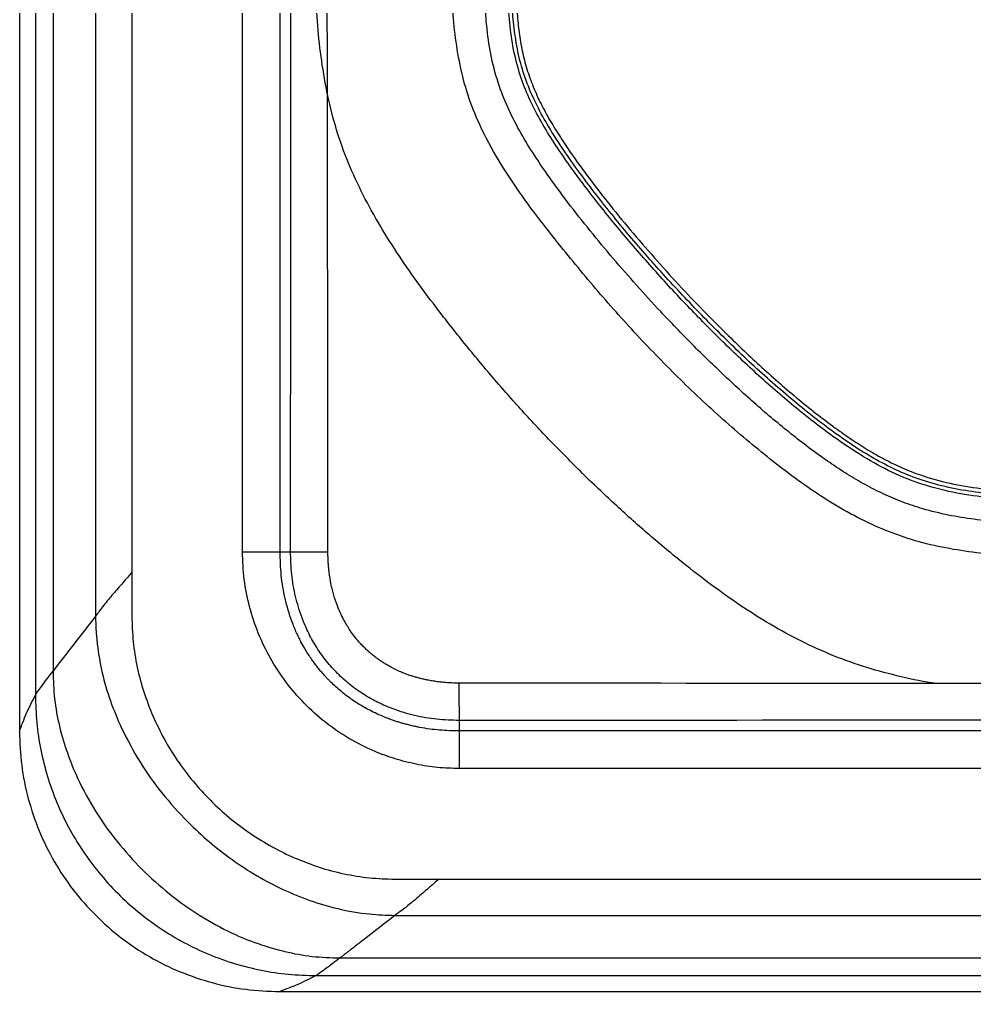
# Model space of a CAD drawing. Extents: x 832 to 912, y 781 to 934.
# Drawn here: x 831.73 to 842.74, y 797.09 to 808.3 of the extents above; entities that cross this region are included whole.
import ezdxf

# ---------------------------------------------------------------- set-up
doc = ezdxf.new("R2010")
doc.units = 0
doc.header["$MEASUREMENT"] = 0
doc.layers.add('1', color=4, linetype='Continuous')

# ---------------------------------------------------------------- blocks, each defined once
blk = doc.blocks.new('2026 SOVEREIGN HL')
at = {"layer": '1', "color": 4, "linetype": 'Continuous', "lineweight": 25}
for p, q in [((0, 90.187), (0, 3)), ((3, 0), (40.404, 0))]:
    blk.add_line(p, q, dxfattribs=at)
at = {"layer": '1', "color": 3, "linetype": 'Continuous', "lineweight": 25}
for p, q in [((0.184, 89.77), (0.184, 3.417)), ((0.387, 89.493), (0.387, 3.694)), ((0.878, 88.86), (0.878, 4.327)), ((1.296, 88.352), (1.296, 4.836)), ((2.571, 5.071), (2.571, 88.117)), ((3.004, 5.071), (3.004, 88.117)), ((3.004, 5.071), (3.125, 5.071)), ((1.296, 4.836), (1.296, 4.329)), ((5.071, 3.004), (5.071, 3.125)), ((39.506, 3.004), (5.071, 3.004)), ((39.506, 2.571), (5.071, 2.571)), ((4.329, 1.296), (4.836, 1.296)), ((4.836, 1.296), (40.067, 1.296)), ((4.327, 0.878), (40.067, 0.878)), ((3.694, 0.387), (40.067, 0.387)), ((3.417, 0.184), (40.073, 0.184))]:
    blk.add_line(p, q, dxfattribs=at)
for points, knots in [([(24.464, 10.39), (24.471, 10.33), (24.486, 10.201), (24.513, 10.008), (24.533, 9.807), (24.542, 9.608), (24.54, 9.407), (24.525, 9.193), (24.494, 8.968), (24.446, 8.736), (24.385, 8.509), (24.313, 8.281), (24.233, 8.055), (24.146, 7.833), (24.057, 7.616), (23.963, 7.401), (23.864, 7.187), (23.76, 6.975), (23.645, 6.766), (23.519, 6.56), (23.379, 6.363), (23.224, 6.175), (23.055, 6.012), (22.875, 5.881), (22.693, 5.778), (22.461, 5.677), (22.181, 5.592), (21.857, 5.526), (21.532, 5.478), (21.205, 5.444), (20.877, 5.42), (20.55, 5.401), (20.269, 5.388), (20.033, 5.379), (19.838, 5.373), (19.647, 5.368), (19.459, 5.363), (19.296, 5.36), (19.15, 5.357), (19.021, 5.355), (18.889, 5.353), (18.754, 5.351), (18.615, 5.35), (18.409, 5.347), (18.128, 5.345), (17.762, 5.343), (17.39, 5.341), (17.023, 5.341), (16.664, 5.34), (16.267, 5.34), (15.884, 5.339), (15.538, 5.339), (15.275, 5.339), (15.015, 5.339), (14.791, 5.339), (14.59, 5.34), (14.441, 5.34), (14.298, 5.34), (14.161, 5.341), (14.029, 5.342), (13.868, 5.342), (13.68, 5.343), (13.465, 5.345), (13.252, 5.347), (13.038, 5.35), (12.813, 5.353), (12.613, 5.357), (12.435, 5.361), (12.294, 5.364), (12.16, 5.368), (12.033, 5.372), (11.913, 5.377), (11.8, 5.381), (11.694, 5.386), (11.528, 5.395), (11.297, 5.411), (11.001, 5.442), (10.705, 5.49), (10.43, 5.557), (10.182, 5.639), (9.96, 5.733), (9.747, 5.842), (9.54, 5.964), (9.26, 6.149), (8.915, 6.407), (8.514, 6.742), (8.128, 7.095), (7.754, 7.46), (7.415, 7.811), (7.113, 8.142), (6.841, 8.452), (6.577, 8.77), (6.322, 9.094), (6.101, 9.395), (5.915, 9.671), (5.76, 9.927), (5.623, 10.195), (5.508, 10.49), (5.427, 10.806), (5.382, 11.137), (5.359, 11.462), (5.346, 11.786), (5.338, 12.105), (5.334, 12.376), (5.332, 12.6), (5.332, 12.768), (5.331, 12.933), (5.331, 13.097), (5.331, 13.256), (5.331, 13.395), (5.331, 13.517), (5.331, 13.643), (5.331, 13.793), (5.331, 13.972), (5.331, 14.163), (5.332, 14.35), (5.332, 14.528), (5.333, 14.707), (5.333, 14.89), (5.334, 15.077), (5.336, 15.256), (5.337, 15.428), (5.339, 15.583), (5.341, 15.731), (5.343, 15.874), (5.345, 16.01), (5.348, 16.141), (5.351, 16.284), (5.355, 16.439), (5.36, 16.606), (5.367, 16.771), (5.374, 16.941), (5.384, 17.112), (5.395, 17.276), (5.411, 17.46), (5.435, 17.671), (5.474, 17.91), (5.531, 18.147), (5.609, 18.378), (5.712, 18.597), (5.838, 18.804), (5.982, 18.999), (6.142, 19.184), (6.313, 19.357), (6.504, 19.533), (6.716, 19.711), (6.95, 19.893), (7.187, 20.066), (7.46, 20.249), (7.771, 20.435), (8.13, 20.611), (8.445, 20.724), (8.704, 20.79), (8.901, 20.83), (9.097, 20.859), (9.294, 20.879), (9.49, 20.893), (9.622, 20.898), (9.688, 20.9)], [0, 0, 0, 0, 0.0048739, 0.0103578, 0.0155833, 0.020979, 0.0263018, 0.0316719, 0.0380948, 0.044435, 0.0506245, 0.0568243, 0.0635309, 0.0697924, 0.0759084, 0.0822917, 0.0885124, 0.0947336, 0.1011722, 0.1075987, 0.1139769, 0.1204786, 0.1270842, 0.1326273, 0.1382296, 0.1437469, 0.1527793, 0.1615486, 0.1701437, 0.178998, 0.1877676, 0.1964164, 0.205134, 0.2102102, 0.2153227, 0.2206617, 0.2254609, 0.2303627, 0.2336898, 0.23711, 0.2406234, 0.24423, 0.2479296, 0.2517225, 0.2606317, 0.2703756, 0.2809541, 0.2903347, 0.2996454, 0.3096352, 0.322047, 0.3302359, 0.3372218, 0.343005, 0.3509926, 0.3551064, 0.3590686, 0.3628792, 0.3665383, 0.3700458, 0.3734018, 0.3793997, 0.3850072, 0.3905564, 0.3964681, 0.4020685, 0.4085139, 0.4124615, 0.4162211, 0.4197929, 0.4231768, 0.426373, 0.4293814, 0.4322023, 0.4348356, 0.4426828, 0.4506095, 0.4586024, 0.4666483, 0.4731221, 0.4794737, 0.4858599, 0.4922397, 0.4986422, 0.5126348, 0.5265647, 0.5403654, 0.55436, 0.5682943, 0.5792709, 0.5901539, 0.6012111, 0.6122698, 0.6230441, 0.6310366, 0.6388708, 0.646911, 0.6550252, 0.6640703, 0.6728752, 0.6816556, 0.6900666, 0.6987489, 0.7071791, 0.7116965, 0.7165888, 0.7206038, 0.7248881, 0.7297009, 0.7332673, 0.7360149, 0.7393856, 0.7433793, 0.7479961, 0.7536731, 0.7586308, 0.762869, 0.7679261, 0.7728698, 0.7775064, 0.7828567, 0.7871384, 0.7912571, 0.7952129, 0.7990057, 0.8026356, 0.8061026, 0.8094067, 0.8140762, 0.8185138, 0.8227199, 0.8272782, 0.8320551, 0.8364231, 0.8403831, 0.8468512, 0.8533497, 0.8597174, 0.8662585, 0.8728002, 0.8790058, 0.8855802, 0.8921431, 0.8985604, 0.9049705, 0.9128515, 0.9206589, 0.9286847, 0.9362939, 0.94692, 0.9575858, 0.9682487, 0.9735825, 0.978914, 0.9842945, 0.9894705, 0.9947615, 1, 1, 1, 1]), ([(24.19, 10.352), (24.202, 10.253), (24.226, 10.061), (24.261, 9.777), (24.269, 9.497), (24.252, 9.188), (24.198, 8.851), (24.099, 8.489), (23.975, 8.131), (23.834, 7.779), (23.682, 7.432), (23.533, 7.118), (23.381, 6.843), (23.23, 6.608), (23.062, 6.391), (22.871, 6.199), (22.649, 6.047), (22.376, 5.922), (22.055, 5.83), (21.694, 5.763), (21.325, 5.718), (20.952, 5.686), (20.579, 5.664), (20.045, 5.64), (19.342, 5.621), (18.38, 5.608), (17.321, 5.604), (16.173, 5.604), (15.033, 5.604), (14.022, 5.606), (13.137, 5.614), (12.372, 5.627), (11.734, 5.648), (11.227, 5.685), (10.852, 5.733), (10.487, 5.816), (10.137, 5.942), (9.806, 6.114), (9.437, 6.351), (9.034, 6.655), (8.6, 7.025), (8.181, 7.416), (7.775, 7.822), (7.383, 8.241), (7.005, 8.673), (6.642, 9.117), (6.355, 9.499), (6.143, 9.814), (5.996, 10.055), (5.869, 10.304), (5.764, 10.572), (5.69, 10.862), (5.647, 11.172), (5.626, 11.487), (5.612, 11.805), (5.604, 12.125), (5.598, 12.588), (5.596, 13.199), (5.596, 13.959), (5.596, 14.724), (5.6, 15.491), (5.61, 16.193), (5.629, 16.83), (5.657, 17.306), (5.701, 17.683), (5.751, 17.959), (5.829, 18.223), (5.941, 18.471), (6.087, 18.702), (6.259, 18.919), (6.451, 19.122), (6.728, 19.379), (7.096, 19.674), (7.508, 19.965), (7.885, 20.19), (8.22, 20.356), (8.571, 20.481), (8.935, 20.563), (9.308, 20.609), (9.558, 20.62), (9.684, 20.625)], [0, 0, 0, 0, 0.008215, 0.01601, 0.0237, 0.031369, 0.041614, 0.051951, 0.062425, 0.072896, 0.08334, 0.093825, 0.101627, 0.109343, 0.116956, 0.124313, 0.13164, 0.139094, 0.149054, 0.1592, 0.169457, 0.179791, 0.190126, 0.200322, 0.224016, 0.24826, 0.279917, 0.311582, 0.343199, 0.374199, 0.395172, 0.416375, 0.437447, 0.447986, 0.45842, 0.468689, 0.478868, 0.489084, 0.499454, 0.515129, 0.53082, 0.546591, 0.562453, 0.578279, 0.594073, 0.609891, 0.625699, 0.633557, 0.641339, 0.649023, 0.65662, 0.665091, 0.67369, 0.682451, 0.69119, 0.70004, 0.708904, 0.72953, 0.750557, 0.771706, 0.792832, 0.814001, 0.829723, 0.845537, 0.853404, 0.86113, 0.868676, 0.876107, 0.883613, 0.891245, 0.898961, 0.906749, 0.922428, 0.938029, 0.948433, 0.958748, 0.968961, 0.979231, 0.989562, 1, 1, 1, 1]), ([(24.157, 10.349), (24.172, 10.227), (24.204, 9.983), (24.238, 9.614), (24.224, 9.243), (24.166, 8.877), (24.069, 8.518), (23.928, 8.11), (23.741, 7.654), (23.556, 7.25), (23.398, 6.954), (23.282, 6.761), (23.154, 6.575), (23.012, 6.399), (22.86, 6.248), (22.695, 6.127), (22.525, 6.035), (22.316, 5.95), (22.069, 5.878), (21.753, 5.816), (21.402, 5.768), (21.019, 5.734), (20.512, 5.702), (19.885, 5.678), (19.131, 5.661), (18.326, 5.652), (17.472, 5.648), (16.57, 5.647), (15.672, 5.647), (14.779, 5.648), (13.971, 5.651), (13.239, 5.657), (12.581, 5.667), (12.036, 5.682), (11.607, 5.702), (11.293, 5.725), (10.98, 5.76), (10.67, 5.816), (10.376, 5.9), (10.101, 6.011), (9.847, 6.144), (9.604, 6.295), (9.271, 6.528), (8.86, 6.856), (8.379, 7.286), (7.919, 7.737), (7.476, 8.204), (7.051, 8.685), (6.646, 9.182), (6.336, 9.602), (6.117, 9.938), (5.978, 10.181), (5.861, 10.435), (5.773, 10.699), (5.717, 10.971), (5.686, 11.246), (5.669, 11.52), (5.651, 11.946), (5.642, 12.521), (5.64, 13.247), (5.64, 13.948), (5.64, 14.628), (5.642, 15.285), (5.649, 15.941), (5.664, 16.598), (5.687, 17.128), (5.724, 17.532), (5.764, 17.808), (5.827, 18.08), (5.923, 18.343), (6.059, 18.588), (6.225, 18.815), (6.414, 19.026), (6.64, 19.245), (6.905, 19.47), (7.204, 19.701), (7.514, 19.92), (7.838, 20.121), (8.179, 20.297), (8.54, 20.435), (8.917, 20.524), (9.301, 20.573), (9.557, 20.585), (9.685, 20.59)], [0, 0, 0, 0, 0.01022, 0.020489, 0.03074, 0.041006, 0.051277, 0.061562, 0.076885, 0.092303, 0.098522, 0.10476, 0.111006, 0.117264, 0.123544, 0.128851, 0.134192, 0.139552, 0.147581, 0.155602, 0.16629, 0.176989, 0.187663, 0.208499, 0.229171, 0.250428, 0.275424, 0.300231, 0.325407, 0.350114, 0.374487, 0.392642, 0.410977, 0.429277, 0.437962, 0.446681, 0.45543, 0.464164, 0.472861, 0.48084, 0.488776, 0.496702, 0.504613, 0.522542, 0.540376, 0.55827, 0.576115, 0.593883, 0.611663, 0.629455, 0.637229, 0.644995, 0.65274, 0.660444, 0.668111, 0.675781, 0.68341, 0.690955, 0.71123, 0.731229, 0.75135, 0.769577, 0.787759, 0.806001, 0.824104, 0.842417, 0.850128, 0.857865, 0.865592, 0.873316, 0.881041, 0.888844, 0.896681, 0.904544, 0.915046, 0.925505, 0.935995, 0.946579, 0.957212, 0.967889, 0.978624, 0.989338, 1, 1, 1, 1]), ([(9.687, 20.541), (9.623, 20.538), (9.495, 20.532), (9.304, 20.519), (9.114, 20.499), (8.926, 20.469), (8.739, 20.43), (8.544, 20.377), (8.342, 20.306), (8.136, 20.216), (7.936, 20.114), (7.738, 20), (7.547, 19.879), (7.36, 19.751), (7.175, 19.616), (6.991, 19.473), (6.816, 19.329), (6.657, 19.19), (6.515, 19.055), (6.386, 18.921), (6.246, 18.758), (6.102, 18.561), (5.984, 18.349), (5.906, 18.153), (5.854, 17.979), (5.816, 17.801), (5.787, 17.62), (5.766, 17.438), (5.749, 17.244), (5.735, 17.031), (5.723, 16.805), (5.715, 16.573), (5.708, 16.343), (5.704, 16.122), (5.7, 15.904), (5.697, 15.684), (5.694, 15.459), (5.693, 15.234), (5.692, 15.024), (5.691, 14.817), (5.69, 14.642), (5.69, 14.493), (5.69, 14.373), (5.69, 14.25), (5.69, 14.115), (5.69, 13.958), (5.69, 13.792), (5.69, 13.631), (5.69, 13.488), (5.69, 13.342), (5.69, 13.19), (5.691, 13.041), (5.691, 12.893), (5.692, 12.74), (5.693, 12.582), (5.695, 12.425), (5.697, 12.265), (5.7, 12.104), (5.703, 11.945), (5.709, 11.769), (5.716, 11.573), (5.729, 11.354), (5.748, 11.137), (5.778, 10.923), (5.824, 10.712), (5.89, 10.506), (5.974, 10.305), (6.075, 10.11), (6.189, 9.919), (6.345, 9.68), (6.55, 9.394), (6.806, 9.065), (7.073, 8.741), (7.348, 8.424), (7.631, 8.113), (7.889, 7.843), (8.122, 7.609), (8.324, 7.412), (8.532, 7.218), (8.741, 7.031), (8.957, 6.845), (9.176, 6.668), (9.39, 6.506), (9.591, 6.365), (9.782, 6.242), (9.975, 6.132), (10.175, 6.035), (10.425, 5.937), (10.727, 5.854), (11.081, 5.796), (11.441, 5.763), (11.803, 5.742), (12.162, 5.729), (12.513, 5.72), (12.832, 5.714), (13.13, 5.709), (13.418, 5.706), (13.704, 5.703), (13.981, 5.701), (14.249, 5.7), (14.53, 5.699), (14.775, 5.698), (14.97, 5.698), (15.109, 5.698), (15.247, 5.698), (15.397, 5.698), (15.559, 5.697), (15.732, 5.697), (15.912, 5.697), (16.095, 5.697), (16.269, 5.697), (16.425, 5.697), (16.558, 5.697), (16.691, 5.697), (16.847, 5.697), (17.024, 5.698), (17.219, 5.698), (17.418, 5.698), (17.624, 5.699), (17.823, 5.7), (18.014, 5.7), (18.195, 5.702), (18.429, 5.703), (18.71, 5.706), (19.036, 5.711), (19.347, 5.716), (19.605, 5.722), (19.815, 5.727), (19.977, 5.732), (20.142, 5.738), (20.308, 5.745), (20.472, 5.752), (20.648, 5.761), (20.833, 5.772), (21.025, 5.786), (21.216, 5.802), (21.407, 5.821), (21.597, 5.845), (21.767, 5.871), (21.918, 5.9), (22.059, 5.931), (22.195, 5.967), (22.346, 6.016), (22.505, 6.08), (22.669, 6.17), (22.817, 6.278), (22.949, 6.406), (23.068, 6.546), (23.207, 6.734), (23.355, 6.975), (23.508, 7.27), (23.649, 7.575), (23.781, 7.881), (23.895, 8.172), (23.992, 8.446), (24.071, 8.71), (24.133, 8.977), (24.167, 9.218), (24.181, 9.43), (24.182, 9.612), (24.172, 9.793), (24.153, 9.977), (24.127, 10.159), (24.114, 10.284), (24.107, 10.344)], [0, 0, 0, 0, 0.005396, 0.010771, 0.015994, 0.02138, 0.026687, 0.031969, 0.0383, 0.044587, 0.050825, 0.057072, 0.063683, 0.069744, 0.076101, 0.082806, 0.089232, 0.095126, 0.100431, 0.105615, 0.11072, 0.11842, 0.126002, 0.131, 0.136012, 0.141217, 0.14621, 0.151335, 0.156619, 0.162501, 0.169186, 0.175592, 0.181926, 0.188409, 0.194094, 0.200222, 0.206793, 0.212941, 0.219033, 0.224422, 0.230217, 0.233748, 0.236831, 0.240264, 0.244046, 0.248178, 0.25344, 0.257916, 0.261607, 0.265495, 0.270134, 0.274302, 0.278, 0.282495, 0.287068, 0.291285, 0.29565, 0.300403, 0.304827, 0.308924, 0.315118, 0.321287, 0.327329, 0.333319, 0.339319, 0.345392, 0.351426, 0.357538, 0.363761, 0.37005, 0.381445, 0.393192, 0.404913, 0.416634, 0.428345, 0.440071, 0.447925, 0.455951, 0.463707, 0.471717, 0.479442, 0.487574, 0.495239, 0.501954, 0.508133, 0.514257, 0.52049, 0.52679, 0.536684, 0.546676, 0.556789, 0.566919, 0.577048, 0.58684, 0.596344, 0.603771, 0.611798, 0.620427, 0.627738, 0.634967, 0.642813, 0.651275, 0.655541, 0.659072, 0.662929, 0.667114, 0.671626, 0.676464, 0.681629, 0.68669, 0.691811, 0.696174, 0.699778, 0.702921, 0.707329, 0.712791, 0.717747, 0.723656, 0.729462, 0.735019, 0.740329, 0.74539, 0.750203, 0.759884, 0.768966, 0.777448, 0.78595, 0.790579, 0.795026, 0.799571, 0.804339, 0.808922, 0.81332, 0.819123, 0.824482, 0.829397, 0.835198, 0.840543, 0.845433, 0.849575, 0.853412, 0.857525, 0.86135, 0.866698, 0.871819, 0.876968, 0.882025, 0.887141, 0.892363, 0.901585, 0.910725, 0.920215, 0.929681, 0.93864, 0.946349, 0.95403, 0.961675, 0.969306, 0.974379, 0.979464, 0.984555, 0.989514, 0.994895, 1, 1, 1, 1]), ([(3.125, 5.071), (3.127, 7.645), (3.13, 12.766), (3.132, 17.887), (3.133, 20.435)], [0, 0, 0, 0, 0.502563, 1, 1, 1, 1]), ([(3.556, 5.07), (3.556, 5.409), (3.555, 6.084), (3.554, 7.082), (3.553, 8.051), (3.552, 8.989), (3.551, 9.918), (3.549, 10.86), (3.548, 11.821), (3.547, 12.972), (3.545, 14.313), (3.543, 15.84), (3.542, 17.373), (3.54, 18.905), (3.54, 19.926), (3.54, 20.438)], [0, 0, 0, 0, 0.066038, 0.131836, 0.194804, 0.255248, 0.314998, 0.376043, 0.439161, 0.502549, 0.600839, 0.701026, 0.800581, 0.900123, 1, 1, 1, 1]), ([(10.574, 3.55), (10.554, 3.553), (10.398, 3.575), (10.111, 3.638), (9.717, 3.745), (9.334, 3.886), (8.965, 4.058), (8.608, 4.257), (8.263, 4.479), (7.929, 4.72), (7.579, 4.994), (7.214, 5.301), (6.834, 5.642), (6.462, 5.998), (6.101, 6.364), (5.753, 6.74), (5.416, 7.124), (5.088, 7.521), (4.79, 7.903), (4.523, 8.264), (4.292, 8.606), (4.08, 8.956), (3.891, 9.317), (3.731, 9.692), (3.608, 10.08), (3.52, 10.478), (3.46, 10.882), (3.423, 11.293), (3.404, 11.718), (3.392, 12.162), (3.383, 12.617), (3.378, 13.077), (3.376, 13.532), (3.377, 13.947), (3.379, 14.325), (3.382, 14.664), (3.384, 14.931), (3.387, 15.119), (3.388, 15.231), (3.389, 15.338), (3.391, 15.425), (3.391, 15.496), (3.392, 15.554), (3.393, 15.614), (3.394, 15.677), (3.395, 15.743), (3.396, 15.826), (3.397, 15.914), (3.398, 15.998), (3.399, 16.07), (3.401, 16.141), (3.402, 16.22), (3.403, 16.301), (3.405, 16.384), (3.408, 16.526), (3.414, 16.724), (3.425, 16.97), (3.439, 17.204), (3.457, 17.431), (3.479, 17.654), (3.513, 17.918), (3.562, 18.215), (3.635, 18.546), (3.728, 18.87), (3.844, 19.185), (3.984, 19.493), (4.099, 19.685), (4.157, 19.782)], [0, 0, 0, 0, 0.003175, 0.023907, 0.044557, 0.065185, 0.085815, 0.10647, 0.127203, 0.148046, 0.169063, 0.194697, 0.22054, 0.246621, 0.272964, 0.29862, 0.32448, 0.350566, 0.376898, 0.398024, 0.418852, 0.439553, 0.460171, 0.480775, 0.501355, 0.521942, 0.542623, 0.563447, 0.584616, 0.607313, 0.630952, 0.653716, 0.677186, 0.700051, 0.716792, 0.734647, 0.751611, 0.757303, 0.763213, 0.768622, 0.77362, 0.776427, 0.779364, 0.782431, 0.785627, 0.788953, 0.792409, 0.7982, 0.802432, 0.805107, 0.809091, 0.813294, 0.817163, 0.821384, 0.82583, 0.838793, 0.85151, 0.863147, 0.874432, 0.886128, 0.897272, 0.914773, 0.93189, 0.948767, 0.965931, 0.982952, 1, 1, 1, 1]), ([(22.86, 5.443), (22.75, 5.394), (22.531, 5.295), (22.182, 5.2), (21.828, 5.133), (21.469, 5.089), (20.93, 5.042), (20.21, 5.002), (19.31, 4.981), (18.41, 4.968), (17.509, 4.963), (16.609, 4.962), (15.608, 4.962), (14.507, 4.96), (13.307, 4.964), (12.386, 4.983), (11.747, 5.004), (11.388, 5.023), (11.03, 5.056), (10.675, 5.11), (10.324, 5.192), (9.983, 5.31), (9.657, 5.462), (9.346, 5.64), (9.047, 5.838), (8.665, 6.123), (8.205, 6.503), (7.678, 6.989), (7.175, 7.501), (6.695, 8.035), (6.294, 8.519), (5.961, 8.942), (5.697, 9.304), (5.459, 9.683), (5.268, 10.055), (5.137, 10.42), (5.057, 10.771), (5.007, 11.128), (4.98, 11.487), (4.957, 12.126), (4.944, 13.044), (4.947, 14.241), (4.958, 15.239), (4.965, 16.037), (4.979, 16.636), (5.004, 17.134), (5.038, 17.531), (5.077, 17.827), (5.136, 18.118), (5.219, 18.403), (5.33, 18.683), (5.432, 18.857), (5.483, 18.944)], [0, 0, 0, 0, 0.012555, 0.025055, 0.037594, 0.050177, 0.062749, 0.094066, 0.125372, 0.156684, 0.188, 0.219321, 0.250643, 0.292411, 0.334178, 0.37593, 0.388449, 0.400948, 0.413423, 0.425899, 0.438443, 0.450981, 0.463444, 0.475897, 0.488356, 0.500802, 0.525662, 0.550569, 0.575524, 0.600512, 0.625499, 0.641114, 0.656699, 0.672227, 0.687756, 0.700187, 0.712643, 0.725175, 0.737752, 0.750286, 0.791891, 0.833536, 0.875183, 0.896004, 0.916826, 0.937648, 0.948049, 0.958408, 0.968723, 0.97903, 0.98941, 1, 1, 1, 1]), ([(5.071, 2.571), (4.987, 2.573), (4.819, 2.578), (4.571, 2.618), (4.328, 2.68), (4.067, 2.775), (3.795, 2.912), (3.522, 3.099), (3.278, 3.319), (3.065, 3.567), (2.887, 3.839), (2.747, 4.13), (2.647, 4.436), (2.583, 4.751), (2.575, 4.964), (2.571, 5.071)], [0, 0, 0, 0, 0.064044, 0.128023, 0.191887, 0.255574, 0.340078, 0.424058, 0.507664, 0.590522, 0.673131, 0.755201, 0.836967, 0.918568, 1, 1, 1, 1]), ([(2.571, 5.071), (2.614, 5.071), (2.702, 5.071), (2.823, 5.071), (2.93, 5.071), (2.979, 5.071), (3.004, 5.071)], [0, 0, 0, 0, 0.250002, 0.5, 0.749999, 1, 1, 1, 1]), ([(5.071, 3.004), (4.994, 3.006), (4.842, 3.01), (4.676, 3.033), (4.571, 3.054), (4.528, 3.064), (4.484, 3.074), (4.44, 3.086), (4.397, 3.098), (4.354, 3.111), (4.311, 3.125), (4.281, 3.136), (4.248, 3.148), (4.199, 3.167), (4.123, 3.2), (4.042, 3.24), (3.968, 3.28), (3.898, 3.322), (3.828, 3.368), (3.76, 3.418), (3.696, 3.47), (3.635, 3.523), (3.588, 3.569), (3.55, 3.607), (3.522, 3.637), (3.491, 3.672), (3.459, 3.71), (3.425, 3.751), (3.391, 3.797), (3.356, 3.847), (3.321, 3.9), (3.283, 3.962), (3.25, 4.022), (3.219, 4.084), (3.193, 4.139), (3.166, 4.201), (3.116, 4.33), (3.058, 4.529), (3.012, 4.798), (3.007, 4.98), (3.004, 5.071)], [0, 0, 0, 0, 0.0696249, 0.1393269, 0.1530365, 0.1667507, 0.1804707, 0.1941947, 0.2079243, 0.22166, 0.2354005, 0.249147, 0.2510116, 0.266792, 0.2978719, 0.3263069, 0.3495563, 0.3743115, 0.4006187, 0.4263488, 0.4514974, 0.4760583, 0.5000274, 0.511741, 0.5246021, 0.5386079, 0.5537599, 0.5700548, 0.5874919, 0.6060682, 0.6257807, 0.6451235, 0.6724668, 0.6891305, 0.7077839, 0.7284219, 0.7510406, 0.8341233, 0.9170877, 1, 1, 1, 1]), ([(5.071, 3.125), (4.984, 3.128), (4.81, 3.133), (4.554, 3.178), (4.327, 3.246), (4.131, 3.331), (3.963, 3.425), (3.807, 3.537), (3.665, 3.665), (3.537, 3.807), (3.425, 3.963), (3.331, 4.131), (3.246, 4.327), (3.178, 4.554), (3.133, 4.81), (3.128, 4.984), (3.125, 5.071)], [0, 0, 0, 0, 0.084378, 0.168278, 0.251705, 0.314013, 0.37612, 0.438084, 0.499981, 0.561879, 0.623845, 0.685953, 0.748262, 0.831691, 0.915587, 1, 1, 1, 1]), ([(3.125, 5.071), (3.15, 5.071), (3.199, 5.071), (3.305, 5.07), (3.425, 5.07), (3.512, 5.07), (3.556, 5.07)], [0, 0, 0, 0, 0.2499981, 0.4999978, 0.7499969, 1, 1, 1, 1]), ([(5.07, 3.556), (5.058, 3.556), (5.025, 3.556), (4.964, 3.558), (4.896, 3.563), (4.83, 3.57), (4.772, 3.579), (4.72, 3.588), (4.672, 3.598), (4.628, 3.608), (4.585, 3.619), (4.542, 3.632), (4.5, 3.645), (4.467, 3.657), (4.433, 3.67), (4.39, 3.687), (4.335, 3.713), (4.279, 3.742), (4.233, 3.768), (4.193, 3.792), (4.155, 3.817), (4.116, 3.845), (4.078, 3.875), (4.041, 3.905), (4.005, 3.937), (3.97, 3.971), (3.922, 4.021), (3.868, 4.084), (3.815, 4.157), (3.773, 4.224), (3.734, 4.292), (3.696, 4.371), (3.661, 4.454), (3.635, 4.532), (3.618, 4.59), (3.605, 4.638), (3.591, 4.7), (3.579, 4.768), (3.57, 4.834), (3.565, 4.882), (3.561, 4.929), (3.558, 4.976), (3.556, 5.023), (3.556, 5.054), (3.556, 5.07)], [0, 0, 0, 0, 0.0149462, 0.0417799, 0.0751692, 0.1005118, 0.123961, 0.1473468, 0.1661439, 0.1848273, 0.2033995, 0.2218624, 0.2402191, 0.2584737, 0.2661503, 0.2855791, 0.3149809, 0.342353, 0.3638751, 0.3805496, 0.4005746, 0.4205359, 0.4404473, 0.4603206, 0.4801686, 0.5000051, 0.5209163, 0.5659961, 0.6037274, 0.6321918, 0.6646423, 0.7010331, 0.741519, 0.7766699, 0.8027703, 0.8166236, 0.8386928, 0.8810886, 0.9027203, 0.9219421, 0.94128, 0.9607361, 0.9803104, 1, 1, 1, 1]), ([(1.296, 4.836), (1.28, 4.816), (1.246, 4.775), (1.211, 4.735), (1.193, 4.714)], [0, 0, 0, 0, 0.472701, 1, 1, 1, 1]), ([(1.193, 4.714), (1.155, 4.671), (1.079, 4.584), (1.008, 4.498), (0.972, 4.454)], [0, 0, 0, 0, 0.498379, 1, 1, 1, 1]), ([(0.972, 4.454), (0.954, 4.432), (0.922, 4.39), (0.892, 4.347), (0.878, 4.327)], [0, 0, 0, 0, 0.537587, 1, 1, 1, 1]), ([(0.878, 4.327), (0.795, 4.221), (0.63, 4.01), (0.468, 3.799), (0.387, 3.694)], [0, 0, 0, 0, 0.5, 1, 1, 1, 1]), ([(0.878, 4.327), (0.878, 4.294), (0.879, 4.227), (0.886, 4.106), (0.905, 3.92), (0.953, 3.66), (1.042, 3.348), (1.132, 3.14), (1.178, 3.035)], [0, 0, 0, 0, 0.073601, 0.150465, 0.272631, 0.493006, 0.743122, 1, 1, 1, 1]), ([(1.296, 4.329), (1.299, 4.231), (1.305, 4.033), (1.353, 3.74), (1.428, 3.452), (1.501, 3.269), (1.538, 3.177)], [0, 0, 0, 0, 0.249246, 0.500342, 0.749259, 1, 1, 1, 1]), ([(0.184, 3.417), (0.19, 3.428), (0.204, 3.45), (0.255, 3.52), (0.316, 3.601), (0.363, 3.663), (0.387, 3.694)], [0, 0, 0, 0, 0.2493181, 0.4992762, 0.7495555, 1, 1, 1, 1]), ([(0.387, 3.694), (0.39, 3.587), (0.398, 3.373), (0.456, 3.057), (0.547, 2.749), (0.683, 2.419), (0.871, 2.074), (1.12, 1.725), (1.406, 1.406), (1.725, 1.12), (2.074, 0.871), (2.418, 0.682), (2.749, 0.547), (3.057, 0.457), (3.373, 0.398), (3.587, 0.39), (3.694, 0.387)], [0, 0, 0, 0, 0.062475, 0.124952, 0.187463, 0.249977, 0.333312, 0.41665, 0.499996, 0.583342, 0.66668, 0.750015, 0.812529, 0.875039, 0.937522, 1, 1, 1, 1]), ([(5.071, 3.125), (5.071, 3.15), (5.071, 3.199), (5.07, 3.305), (5.07, 3.426), (5.07, 3.512), (5.07, 3.556)], [0, 0, 0, 0, 0.250001, 0.499997, 0.749996, 1, 1, 1, 1]), ([(23.77, 3.54), (20.638, 3.542), (14.404, 3.546), (8.171, 3.553), (5.07, 3.556)], [0, 0, 0, 0, 0.5025309, 1, 1, 1, 1]), ([(0, 3), (0.026, 3.069), (0.077, 3.208), (0.148, 3.347), (0.184, 3.417)], [0, 0, 0, 0, 0.499998, 1, 1, 1, 1]), ([(0.184, 3.417), (0.187, 3.311), (0.193, 3.1), (0.241, 2.785), (0.319, 2.477), (0.426, 2.178), (0.562, 1.892), (0.726, 1.619), (0.916, 1.364), (1.129, 1.129), (1.364, 0.916), (1.619, 0.726), (1.892, 0.562), (2.178, 0.426), (2.477, 0.319), (2.785, 0.241), (3.1, 0.193), (3.311, 0.187), (3.417, 0.184)], [0, 0, 0, 0, 0.0625, 0.124999, 0.187499, 0.25, 0.3125, 0.375, 0.4375, 0.5, 0.5625, 0.625, 0.687501, 0.750001, 0.812501, 0.875001, 0.937501, 1, 1, 1, 1]), ([(1.538, 3.177), (1.58, 3.088), (1.663, 2.91), (1.82, 2.659), (1.997, 2.422), (2.198, 2.203), (2.417, 2), (2.578, 1.883), (2.659, 1.825)], [0, 0, 0, 0, 0.165258, 0.331151, 0.497701, 0.664434, 0.832239, 1, 1, 1, 1]), ([(1.178, 3.035), (1.244, 2.906), (1.378, 2.645), (1.637, 2.284), (1.91, 1.978), (2.185, 1.723), (2.451, 1.516), (2.733, 1.33), (2.935, 1.228), (3.035, 1.178)], [0, 0, 0, 0, 0.1629965, 0.3277166, 0.4963532, 0.62239, 0.7467014, 0.874757, 1, 1, 1, 1]), ([(23.77, 3.133), (20.638, 3.132), (14.405, 3.13), (8.172, 3.127), (5.071, 3.125)], [0, 0, 0, 0, 0.502525, 1, 1, 1, 1]), ([(5.071, 2.571), (5.071, 2.614), (5.071, 2.702), (5.071, 2.823), (5.071, 2.93), (5.071, 2.979), (5.071, 3.004)], [0, 0, 0, 0, 0.2499977, 0.4999966, 0.7499962, 1, 1, 1, 1]), ([(2.659, 1.825), (2.742, 1.771), (2.908, 1.663), (3.087, 1.58), (3.177, 1.538)], [0, 0, 0, 0, 0.501527, 1, 1, 1, 1]), ([(3.177, 1.538), (3.269, 1.502), (3.452, 1.428), (3.739, 1.354), (4.033, 1.305), (4.231, 1.299), (4.329, 1.296)], [0, 0, 0, 0, 0.249441, 0.498976, 0.75024, 1, 1, 1, 1]), ([(4.836, 1.296), (4.816, 1.28), (4.796, 1.263), (4.771, 1.241), (4.75, 1.223), (4.685, 1.167), (4.626, 1.116), (4.581, 1.077)], [0, 0, 0, 0, 0.224282, 0.23175, 0.294319, 0.472058, 1, 1, 1, 1]), ([(3.035, 1.178), (3.139, 1.133), (3.344, 1.044), (3.679, 0.947), (4.007, 0.889), (4.229, 0.881), (4.327, 0.878)], [0, 0, 0, 0, 0.252983, 0.503223, 0.779809, 1, 1, 1, 1]), ([(4.581, 1.077), (4.553, 1.053), (4.495, 1.005), (4.411, 0.937), (4.354, 0.897), (4.327, 0.878)], [0, 0, 0, 0, 0.338996, 0.688995, 1, 1, 1, 1]), ([(4.327, 0.878), (4.209, 0.785), (4.074, 0.68), (3.927, 0.566), (3.876, 0.527), (3.838, 0.497), (3.806, 0.473), (3.788, 0.459), (3.769, 0.444), (3.745, 0.426), (3.721, 0.407), (3.703, 0.394), (3.694, 0.387)], [0, 0, 0, 0, 0.559584, 0.640395, 0.696732, 0.798259, 0.823636, 0.84502, 0.88369, 0.916895, 0.956936, 1, 1, 1, 1]), ([(3.694, 0.387), (3.663, 0.363), (3.601, 0.316), (3.52, 0.255), (3.45, 0.204), (3.428, 0.19), (3.417, 0.184)], [0, 0, 0, 0, 0.250445, 0.500725, 0.750681, 1, 1, 1, 1]), ([(3.417, 0.184), (3.347, 0.148), (3.208, 0.077), (3.069, 0.026), (3, 0)], [0, 0, 0, 0, 0.500001, 1, 1, 1, 1])]:
    blk.add_open_spline(points, degree=3, knots=knots, dxfattribs=at)
at = {"layer": '1', "color": 4, "linetype": 'Continuous', "lineweight": 25}
blk.add_open_spline([(0, 3), (0.005, 2.869), (0.015, 2.607), (0.095, 2.221), (0.22, 1.849), (0.395, 1.496), (0.613, 1.168), (0.873, 0.873), (1.168, 0.613), (1.496, 0.395), (1.849, 0.22), (2.221, 0.095), (2.607, 0.015), (2.869, 0.005), (3, 0)], degree=3, knots=[0, 0, 0, 0, 0.083334, 0.166666, 0.25, 0.333333, 0.416667, 0.5, 0.583333, 0.666667, 0.75, 0.833333, 0.916666, 1, 1, 1, 1], dxfattribs=at)

msp = doc.modelspace()

# ---------------------------------------------------------------- block references
at = {"layer": '1'}
msp.add_blockref('2026 SOVEREIGN HL', (831.729, 797.095), dxfattribs=at)

doc.saveas('drawing.dxf')
